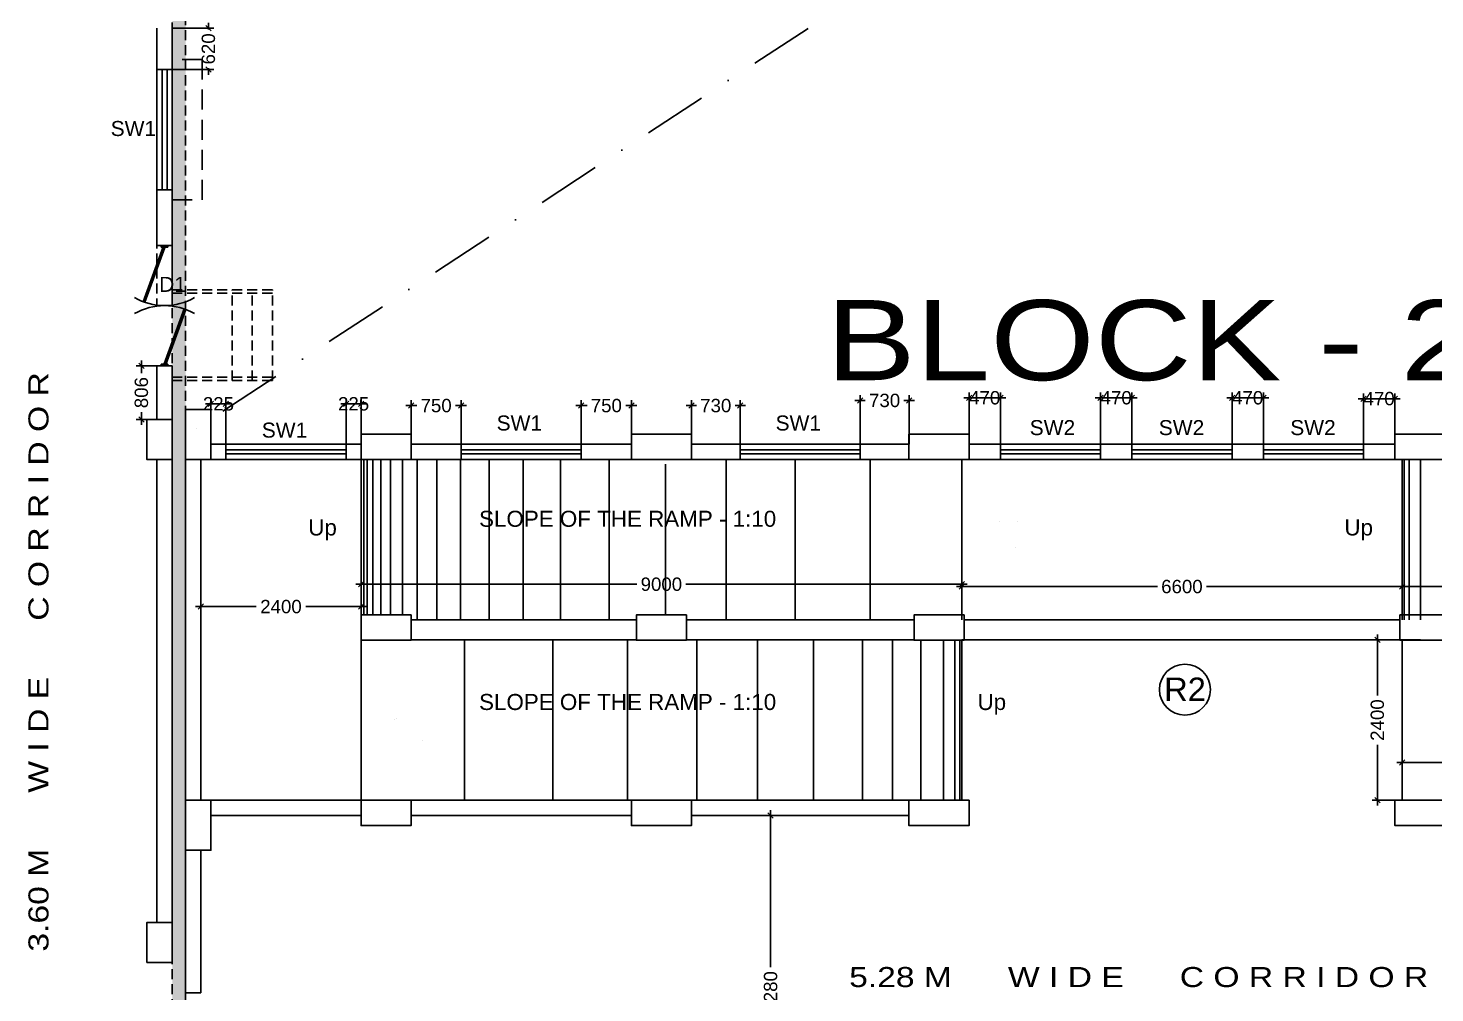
# Model space of a CAD drawing. Extents: x 6345096 to 6738923, y -6490958 to -6305885.
# Drawn here: x 6574630 to 6595709, y -6400465 to -6386020 of the extents above; entities that cross this region are included whole.
import ezdxf
from ezdxf.enums import TextEntityAlignment as Align

# ---------------------------------------------------------------- set-up
doc = ezdxf.new("R2010")
doc.units = 0
doc.header["$LTSCALE"] = 600
doc.header["$MEASUREMENT"] = 0
doc.header["$PDMODE"] = 35
for name, pattern in [('DASHDOT', [25.4, 12.7, -6.35, 0, -6.35]), ('DASHED', [0.75, 0.5, -0.25]), ('HIDDEN', [0.375, 0.25, -0.125])]:
    doc.linetypes.add(name, pattern=pattern)
doc.layers.get('0').update_dxf_attribs({"linetype": 'CONTINUOUS'})
doc.layers.get('Defpoints').update_dxf_attribs({"linetype": 'CONTINUOUS'})
for name, color, linetype in [('8', 8, 'CONTINUOUS'), ('BLOCKS-PROP', 2, 'CONTINUOUS'), ('C00-00-00', 7, 'CONTINUOUS'), ('chajja', 7, 'CONTINUOUS'), ('DOOR', 32, 'CONTINUOUS'), ('Exp.Joint', 104, 'CONTINUOUS'), ('HS', 251, 'CONTINUOUS'), ('joinery', 7, 'CONTINUOUS'), ('LA-column', 3, 'CONTINUOUS'), ('Railing', 21, 'CONTINUOUS'), ('Stairscase', 7, 'CONTINUOUS'), ('STEPS', 7, 'CONTINUOUS'), ('T Wall', 8, 'CONTINUOUS'), ('TXT', 6, 'CONTINUOUS'), ('Walls', 7, 'CONTINUOUS'), ('WIN', 151, 'CONTINUOUS'), ('Working Dim', 5, 'CONTINUOUS')]:
    doc.layers.add(name, color=color, linetype=linetype)
doc.styles.add('ari', font='arial.ttf')
doc.styles.add('ARIAL', font='arial.ttf')
doc.dimstyles.new('int. dim', dxfattribs={"dimtxt": 200, "dimasz": 80, "dimexe": 80, "dimexo": 0, "dimgap": 70, "dimtad": 0, "dimdec": 0, "dimzin": 12, "dimdsep": 46, "dimtxsty": 'ari', "dimblk": 'OBLIQUE', "dimcen": 2, "dimdle": 80, "dimclrd": 256, "dimclre": 256, "dimclrt": 6, "dimadec": 0, "dimazin": 0, "dimtfac": 1, "dimtdec": 0, "dimtix": 1, "dimtmove": 2, "dimatfit": 3, "dimfxl": 1, "dimtolj": 1, "dimtzin": 0, "dimlwd": -1, "dimlwe": -1, "dimarcsym": 0})

# ---------------------------------------------------------------- blocks, each defined once
blk = doc.blocks.new('_Oblique')
at = {"color": 0, "linetype": 'ByBlock', "lineweight": -2}
blk.add_line((-0.5, -0.5), (0.5, 0.5), dxfattribs=at)
blk = doc.blocks.new('*D1077')
at = {"layer": 'Defpoints', "color": 0, "transparency": 16777216}
for p in [(6576560, -6391074), (6576328, -6391880), (6576560, -6391880, 8)]:
    blk.add_point(p, dxfattribs=at)
at = {"layer": 'Working Dim', "transparency": 16777216}
for p, q in [((6576560, -6391074), (6576248, -6391074)), ((6576328, -6390994), (6576328, -6391186)), ((6576328, -6391960), (6576328, -6391768)), ((6576560, -6391880), (6576248, -6391880))]:
    blk.add_line(p, q, dxfattribs=at)
at = {"layer": 'Working Dim', "transparency": 16777216, "xscale": 80, "yscale": 80, "zscale": 80}
for p, rotation in [((6576328, -6391074), 90), ((6576328, -6391880), 270)]:
    blk.add_blockref('_Oblique', p, dxfattribs=dict(at, rotation=rotation))
at = {"layer": 'Working Dim', "color": 6, "transparency": 16777216, "insert": (6576328, -6391477), "char_height": 200, "attachment_point": 5, "rotation": 90, "style": 'ari'}
blk.add_mtext('\\A1;806', dxfattribs=at)
blk = doc.blocks.new('*D1078')
at = {"layer": 'Defpoints', "color": 0, "transparency": 16777216}
for p in [(6576790, -6386020, 8), (6576790, -6386640, 0), (6577332, -6386640)]:
    blk.add_point(p, dxfattribs=at)
at = {"layer": 'Working Dim', "transparency": 16777216}
for p, q in [((6576790, -6386020), (6577412, -6386020)), ((6577332, -6386020), (6577332, -6385940)), ((6577332, -6386020), (6577332, -6386039)), ((6576790, -6386640), (6577412, -6386640)), ((6577332, -6386640), (6577332, -6386621)), ((6577332, -6386640), (6577332, -6386720))]:
    blk.add_line(p, q, dxfattribs=at)
at = {"layer": 'Working Dim', "transparency": 16777216, "xscale": 80, "yscale": 80, "zscale": 80}
for p, rotation in [((6577332, -6386020), 270), ((6577332, -6386640), 90)]:
    blk.add_blockref('_Oblique', p, dxfattribs=dict(at, rotation=rotation))
at = {"layer": 'Working Dim', "color": 6, "transparency": 16777216, "insert": (6577332, -6386330), "char_height": 200, "attachment_point": 5, "rotation": 90, "style": 'ari'}
blk.add_mtext('\\A1;620', dxfattribs=at)
blk = doc.blocks.new('*D1313')
at = {"layer": 'Defpoints', "color": 0, "transparency": 16777216}
for p in [(6585756, -6397810), (6586484, -6397810, -2), (6586484, -6403090, -2)]:
    blk.add_point(p, dxfattribs=at)
at = {"layer": 'Working Dim', "transparency": 16777216}
for p, q in [((6586484, -6397810), (6585676, -6397810)), ((6585756, -6397730), (6585756, -6400081)), ((6585756, -6403170), (6585756, -6400818)), ((6586484, -6403090), (6585676, -6403090))]:
    blk.add_line(p, q, dxfattribs=at)
at = {"layer": 'Working Dim', "transparency": 16777216, "xscale": 80, "yscale": 80, "zscale": 80}
for p, rotation in [((6585756, -6397810), 90), ((6585756, -6403090), 270)]:
    blk.add_blockref('_Oblique', p, dxfattribs=dict(at, rotation=rotation))
at = {"layer": 'Working Dim', "color": 6, "transparency": 16777216, "insert": (6585756, -6400450), "char_height": 200, "attachment_point": 5, "rotation": 90, "style": 'ari'}
blk.add_mtext('\\A1;5280', dxfattribs=at)
blk = doc.blocks.new('*D1326')
at = {"layer": 'Defpoints', "color": 0, "transparency": 16777216}
for p in [(6595110, -6391568), (6594639, -6392250, 5), (6595110, -6392250, 1)]:
    blk.add_point(p, dxfattribs=at)
at = {"layer": 'Working Dim', "transparency": 16777216}
for p, q in [((6594639, -6391568), (6594559, -6391568)), ((6594639, -6392250), (6594639, -6391488)), ((6594639, -6391568), (6595110, -6391568)), ((6595110, -6392250), (6595110, -6391488)), ((6595110, -6391568), (6595190, -6391568))]:
    blk.add_line(p, q, dxfattribs=at)
at = {"layer": 'Working Dim', "transparency": 16777216, "xscale": 80, "yscale": 80, "zscale": 80}
blk.add_blockref('_Oblique', (6594639, -6391568), dxfattribs=at)
at = {"layer": 'Working Dim', "transparency": 16777216, "xscale": 80, "yscale": 80, "zscale": 80, "rotation": 180}
blk.add_blockref('_Oblique', (6595110, -6391568), dxfattribs=at)
at = {"layer": 'Working Dim', "color": 6, "transparency": 16777216, "insert": (6594874, -6391568), "char_height": 200, "attachment_point": 5, "style": 'ari'}
blk.add_mtext('\\A1;470', dxfattribs=at)
blk = doc.blocks.new('*D1327')
at = {"layer": 'Defpoints', "color": 0, "transparency": 16777216}
for p in [(6589199, -6391555), (6588730, -6392250, 1), (6589199, -6392250, 5)]:
    blk.add_point(p, dxfattribs=at)
at = {"layer": 'Working Dim', "transparency": 16777216}
for p, q in [((6588730, -6391555), (6588650, -6391555)), ((6588730, -6392250), (6588730, -6391475)), ((6588730, -6391555), (6589199, -6391555)), ((6589199, -6392250), (6589199, -6391475)), ((6589199, -6391555), (6589279, -6391555))]:
    blk.add_line(p, q, dxfattribs=at)
at = {"layer": 'Working Dim', "transparency": 16777216, "xscale": 80, "yscale": 80, "zscale": 80}
blk.add_blockref('_Oblique', (6588730, -6391555), dxfattribs=at)
at = {"layer": 'Working Dim', "transparency": 16777216, "xscale": 80, "yscale": 80, "zscale": 80, "rotation": 180}
blk.add_blockref('_Oblique', (6589199, -6391555), dxfattribs=at)
at = {"layer": 'Working Dim', "color": 6, "transparency": 16777216, "insert": (6588964, -6391555), "char_height": 200, "attachment_point": 5, "style": 'ari'}
blk.add_mtext('\\A1;470', dxfattribs=at)
blk = doc.blocks.new('*D1328')
at = {"layer": 'Defpoints', "color": 0, "transparency": 16777216}
for p in [(6587830, -6391595), (6587099, -6392250, 5), (6587830, -6392250, 1)]:
    blk.add_point(p, dxfattribs=at)
at = {"layer": 'Working Dim', "transparency": 16777216}
for p, q in [((6587099, -6392250), (6587099, -6391515)), ((6587830, -6392250), (6587830, -6391515)), ((6587019, -6391595), (6587175, -6391595)), ((6587910, -6391595), (6587754, -6391595))]:
    blk.add_line(p, q, dxfattribs=at)
at = {"layer": 'Working Dim', "transparency": 16777216, "xscale": 80, "yscale": 80, "zscale": 80, "rotation": 180}
blk.add_blockref('_Oblique', (6587099, -6391595), dxfattribs=at)
at = {"layer": 'Working Dim', "transparency": 16777216, "xscale": 80, "yscale": 80, "zscale": 80}
blk.add_blockref('_Oblique', (6587830, -6391595), dxfattribs=at)
at = {"layer": 'Working Dim', "color": 6, "transparency": 16777216, "insert": (6587464, -6391595), "char_height": 200, "attachment_point": 5, "style": 'ari'}
blk.add_mtext('\\A1;730', dxfattribs=at)
blk = doc.blocks.new('*D1329')
at = {"layer": 'Defpoints', "color": 0, "transparency": 16777216}
for p in [(6583670, -6391672), (6582919, -6392250, -1), (6583670, -6392250, 1)]:
    blk.add_point(p, dxfattribs=at)
at = {"layer": 'Working Dim', "transparency": 16777216}
for p, q in [((6582839, -6391672), (6583005, -6391672)), ((6582919, -6392250), (6582919, -6391592)), ((6583750, -6391672), (6583584, -6391672)), ((6583670, -6392250), (6583670, -6391592))]:
    blk.add_line(p, q, dxfattribs=at)
at = {"layer": 'Working Dim', "transparency": 16777216, "xscale": 80, "yscale": 80, "zscale": 80, "rotation": 180}
blk.add_blockref('_Oblique', (6582919, -6391672), dxfattribs=at)
at = {"layer": 'Working Dim', "transparency": 16777216, "xscale": 80, "yscale": 80, "zscale": 80}
blk.add_blockref('_Oblique', (6583670, -6391672), dxfattribs=at)
at = {"layer": 'Working Dim', "color": 6, "transparency": 16777216, "insert": (6583294, -6391672), "char_height": 200, "attachment_point": 5, "style": 'ari'}
blk.add_mtext('\\A1;750', dxfattribs=at)
blk = doc.blocks.new('*D1330')
at = {"layer": 'Defpoints', "color": 0, "transparency": 16777216}
for p in [(6579620, -6391646), (6579394, -6392250, 5), (6579620, -6392250, 5)]:
    blk.add_point(p, dxfattribs=at)
at = {"layer": 'Working Dim', "transparency": 16777216}
for p, q in [((6579394, -6392250), (6579394, -6391566)), ((6579620, -6392250), (6579620, -6391566)), ((6579394, -6391646), (6579314, -6391646)), ((6579394, -6391646), (6579620, -6391646)), ((6579620, -6391646), (6579700, -6391646))]:
    blk.add_line(p, q, dxfattribs=at)
at = {"layer": 'Working Dim', "transparency": 16777216, "xscale": 80, "yscale": 80, "zscale": 80}
blk.add_blockref('_Oblique', (6579394, -6391646), dxfattribs=at)
at = {"layer": 'Working Dim', "transparency": 16777216, "xscale": 80, "yscale": 80, "zscale": 80, "rotation": 180}
blk.add_blockref('_Oblique', (6579620, -6391646), dxfattribs=at)
at = {"layer": 'Working Dim', "color": 6, "transparency": 16777216, "insert": (6579507, -6391646), "char_height": 200, "attachment_point": 5, "style": 'ari'}
blk.add_mtext('\\A1;225', dxfattribs=at)
blk = doc.blocks.new('*D1331')
at = {"layer": 'Defpoints', "color": 0, "transparency": 16777216}
for p in [(6577369, -6391646), (6577369, -6392250, 5), (6577594, -6392250, 5)]:
    blk.add_point(p, dxfattribs=at)
at = {"layer": 'Working Dim', "transparency": 16777216}
for p, q in [((6577369, -6392250), (6577369, -6391566)), ((6577594, -6392250), (6577594, -6391566)), ((6577369, -6391646), (6577289, -6391646)), ((6577594, -6391646), (6577369, -6391646)), ((6577594, -6391646), (6577674, -6391646))]:
    blk.add_line(p, q, dxfattribs=at)
at = {"layer": 'Working Dim', "transparency": 16777216, "xscale": 80, "yscale": 80, "zscale": 80}
blk.add_blockref('_Oblique', (6577369, -6391646), dxfattribs=at)
at = {"layer": 'Working Dim', "transparency": 16777216, "xscale": 80, "yscale": 80, "zscale": 80, "rotation": 180}
blk.add_blockref('_Oblique', (6577594, -6391646), dxfattribs=at)
at = {"layer": 'Working Dim', "color": 6, "transparency": 16777216, "insert": (6577482, -6391646), "char_height": 200, "attachment_point": 5, "style": 'ari'}
blk.add_mtext('\\A1;225', dxfattribs=at)
blk = doc.blocks.new('*D1332')
at = {"layer": 'Defpoints', "color": 0, "transparency": 16777216}
for p in [(6580370, -6391672), (6580370, -6392250, 1), (6581119, -6392250, -1)]:
    blk.add_point(p, dxfattribs=at)
at = {"layer": 'Working Dim', "transparency": 16777216}
for p, q in [((6580290, -6391672), (6580455, -6391672)), ((6580370, -6392250), (6580370, -6391592)), ((6581199, -6391672), (6581034, -6391672)), ((6581119, -6392250), (6581119, -6391592))]:
    blk.add_line(p, q, dxfattribs=at)
at = {"layer": 'Working Dim', "transparency": 16777216, "xscale": 80, "yscale": 80, "zscale": 80, "rotation": 180}
blk.add_blockref('_Oblique', (6580370, -6391672), dxfattribs=at)
at = {"layer": 'Working Dim', "transparency": 16777216, "xscale": 80, "yscale": 80, "zscale": 80}
blk.add_blockref('_Oblique', (6581119, -6391672), dxfattribs=at)
at = {"layer": 'Working Dim', "color": 6, "transparency": 16777216, "insert": (6580744, -6391672), "char_height": 200, "attachment_point": 5, "style": 'ari'}
blk.add_mtext('\\A1;750', dxfattribs=at)
blk = doc.blocks.new('*D1333')
at = {"layer": 'Defpoints', "color": 0, "transparency": 16777216}
for p in [(6584570, -6391672), (6584570, -6392250, 1), (6585299, -6392250, 5)]:
    blk.add_point(p, dxfattribs=at)
at = {"layer": 'Working Dim', "transparency": 16777216}
for p, q in [((6584490, -6391672), (6584645, -6391672)), ((6584570, -6392250), (6584570, -6391592)), ((6585379, -6391672), (6585224, -6391672)), ((6585299, -6392250), (6585299, -6391592))]:
    blk.add_line(p, q, dxfattribs=at)
at = {"layer": 'Working Dim', "transparency": 16777216, "xscale": 80, "yscale": 80, "zscale": 80, "rotation": 180}
blk.add_blockref('_Oblique', (6584570, -6391672), dxfattribs=at)
at = {"layer": 'Working Dim', "transparency": 16777216, "xscale": 80, "yscale": 80, "zscale": 80}
blk.add_blockref('_Oblique', (6585299, -6391672), dxfattribs=at)
at = {"layer": 'Working Dim', "color": 6, "transparency": 16777216, "insert": (6584934, -6391672), "char_height": 200, "attachment_point": 5, "style": 'ari'}
blk.add_mtext('\\A1;730', dxfattribs=at)
blk = doc.blocks.new('*D1334')
at = {"layer": 'Defpoints', "color": 0, "transparency": 16777216}
for p in [(6590699, -6391555), (6590699, -6392250, 5), (6591170, -6392250, 1)]:
    blk.add_point(p, dxfattribs=at)
at = {"layer": 'Working Dim', "transparency": 16777216}
for p, q in [((6590699, -6391555), (6590619, -6391555)), ((6590699, -6392250), (6590699, -6391475)), ((6591170, -6391555), (6590699, -6391555)), ((6591170, -6392250), (6591170, -6391475)), ((6591170, -6391555), (6591250, -6391555))]:
    blk.add_line(p, q, dxfattribs=at)
at = {"layer": 'Working Dim', "transparency": 16777216, "xscale": 80, "yscale": 80, "zscale": 80}
blk.add_blockref('_Oblique', (6590699, -6391555), dxfattribs=at)
at = {"layer": 'Working Dim', "transparency": 16777216, "xscale": 80, "yscale": 80, "zscale": 80, "rotation": 180}
blk.add_blockref('_Oblique', (6591170, -6391555), dxfattribs=at)
at = {"layer": 'Working Dim', "color": 6, "transparency": 16777216, "insert": (6590934, -6391555), "char_height": 200, "attachment_point": 5, "style": 'ari'}
blk.add_mtext('\\A1;470', dxfattribs=at)
blk = doc.blocks.new('*D1335')
at = {"layer": 'Defpoints', "color": 0, "transparency": 16777216}
for p in [(6593140, -6391555), (6592670, -6392250, 1), (6593140, -6392250, 5)]:
    blk.add_point(p, dxfattribs=at)
at = {"layer": 'Working Dim', "transparency": 16777216}
for p, q in [((6592670, -6391555), (6592590, -6391555)), ((6592670, -6392250), (6592670, -6391475)), ((6592670, -6391555), (6593140, -6391555)), ((6593140, -6392250), (6593140, -6391475)), ((6593140, -6391555), (6593220, -6391555))]:
    blk.add_line(p, q, dxfattribs=at)
at = {"layer": 'Working Dim', "transparency": 16777216, "xscale": 80, "yscale": 80, "zscale": 80}
blk.add_blockref('_Oblique', (6592670, -6391555), dxfattribs=at)
at = {"layer": 'Working Dim', "transparency": 16777216, "xscale": 80, "yscale": 80, "zscale": 80, "rotation": 180}
blk.add_blockref('_Oblique', (6593140, -6391555), dxfattribs=at)
at = {"layer": 'Working Dim', "color": 6, "transparency": 16777216, "insert": (6592905, -6391555), "char_height": 200, "attachment_point": 5, "style": 'ari'}
blk.add_mtext('\\A1;470', dxfattribs=at)
blk = doc.blocks.new('*D1341')
at = {"layer": 'Defpoints', "color": 0, "transparency": 16777216}
for p in [(6595219, -6394382), (6588619, -6394880, -5), (6595219, -6394880, -5)]:
    blk.add_point(p, dxfattribs=at)
at = {"layer": 'Working Dim', "transparency": 16777216}
for p, q in [((6588619, -6394880), (6588619, -6394302)), ((6595219, -6394880), (6595219, -6394302)), ((6588539, -6394382), (6591551, -6394382)), ((6595299, -6394382), (6592288, -6394382))]:
    blk.add_line(p, q, dxfattribs=at)
at = {"layer": 'Working Dim', "transparency": 16777216, "xscale": 80, "yscale": 80, "zscale": 80, "rotation": 180}
blk.add_blockref('_Oblique', (6588619, -6394382), dxfattribs=at)
at = {"layer": 'Working Dim', "transparency": 16777216, "xscale": 80, "yscale": 80, "zscale": 80}
blk.add_blockref('_Oblique', (6595219, -6394382), dxfattribs=at)
at = {"layer": 'Working Dim', "color": 6, "transparency": 16777216, "insert": (6591919, -6394382), "char_height": 200, "attachment_point": 5, "style": 'ari'}
blk.add_mtext('\\A1;6600', dxfattribs=at)
blk = doc.blocks.new('*D1343')
at = {"layer": 'Defpoints', "color": 0, "transparency": 16777216}
for p in [(6579619, -6394347), (6579619, -6394880, -5), (6588619, -6394880, -5)]:
    blk.add_point(p, dxfattribs=at)
at = {"layer": 'Working Dim', "transparency": 16777216}
for p, q in [((6579619, -6394880), (6579619, -6394267)), ((6588619, -6394880), (6588619, -6394267)), ((6579539, -6394347), (6583751, -6394347)), ((6588699, -6394347), (6584488, -6394347))]:
    blk.add_line(p, q, dxfattribs=at)
at = {"layer": 'Working Dim', "transparency": 16777216, "xscale": 80, "yscale": 80, "zscale": 80, "rotation": 180}
blk.add_blockref('_Oblique', (6579619, -6394347), dxfattribs=at)
at = {"layer": 'Working Dim', "transparency": 16777216, "xscale": 80, "yscale": 80, "zscale": 80}
blk.add_blockref('_Oblique', (6588619, -6394347), dxfattribs=at)
at = {"layer": 'Working Dim', "color": 6, "transparency": 16777216, "insert": (6584119, -6394347), "char_height": 200, "attachment_point": 5, "style": 'ari'}
blk.add_mtext('\\A1;9000', dxfattribs=at)
blk = doc.blocks.new('*D1344')
at = {"layer": 'Defpoints', "color": 0, "transparency": 16777216}
for p in [(6577219, -6394682), (6577219, -6394880, -7), (6579619, -6394880, -5)]:
    blk.add_point(p, dxfattribs=at)
at = {"layer": 'Working Dim', "transparency": 16777216}
for p, q in [((6577139, -6394682), (6578049, -6394682)), ((6577219, -6394880), (6577219, -6394602)), ((6579699, -6394682), (6578789, -6394682)), ((6579619, -6394880), (6579619, -6394602))]:
    blk.add_line(p, q, dxfattribs=at)
at = {"layer": 'Working Dim', "transparency": 16777216, "xscale": 80, "yscale": 80, "zscale": 80, "rotation": 180}
blk.add_blockref('_Oblique', (6577219, -6394682), dxfattribs=at)
at = {"layer": 'Working Dim', "transparency": 16777216, "xscale": 80, "yscale": 80, "zscale": 80}
blk.add_blockref('_Oblique', (6579619, -6394682), dxfattribs=at)
at = {"layer": 'Working Dim', "color": 6, "transparency": 16777216, "insert": (6578419, -6394682), "char_height": 200, "attachment_point": 5, "style": 'ari'}
blk.add_mtext('\\A1;2400', dxfattribs=at)
blk = doc.blocks.new('*D1345')
at = {"layer": 'Defpoints', "color": 0, "transparency": 16777216}
for p in [(6595219, -6394382, 0), (6604219, -6394382, 5), (6604219, -6394382)]:
    blk.add_point(p, dxfattribs=at)
at = {"layer": 'Working Dim', "transparency": 16777216}
for p, q in [((6595219, -6394382), (6595219, -6394302)), ((6604219, -6394382), (6604219, -6394302)), ((6595139, -6394382), (6599351, -6394382)), ((6604299, -6394382), (6600088, -6394382))]:
    blk.add_line(p, q, dxfattribs=at)
at = {"layer": 'Working Dim', "transparency": 16777216, "xscale": 80, "yscale": 80, "zscale": 80, "rotation": 180}
blk.add_blockref('_Oblique', (6595219, -6394382), dxfattribs=at)
at = {"layer": 'Working Dim', "transparency": 16777216, "xscale": 80, "yscale": 80, "zscale": 80}
blk.add_blockref('_Oblique', (6604219, -6394382), dxfattribs=at)
at = {"layer": 'Working Dim', "color": 6, "transparency": 16777216, "insert": (6599719, -6394382), "char_height": 200, "attachment_point": 5, "style": 'ari'}
blk.add_mtext('\\A1;9000', dxfattribs=at)
blk = doc.blocks.new('*D1346')
at = {"layer": 'Defpoints', "color": 0, "transparency": 16777216}
for p in [(6604219, -6397017), (6595219, -6397228, 5), (6604219, -6397228, 5)]:
    blk.add_point(p, dxfattribs=at)
at = {"layer": 'Working Dim', "transparency": 16777216}
for p, q in [((6595139, -6397017), (6599351, -6397017)), ((6595219, -6397228), (6595219, -6396937)), ((6604299, -6397017), (6600088, -6397017)), ((6604219, -6397228), (6604219, -6396937))]:
    blk.add_line(p, q, dxfattribs=at)
at = {"layer": 'Working Dim', "transparency": 16777216, "xscale": 80, "yscale": 80, "zscale": 80, "rotation": 180}
blk.add_blockref('_Oblique', (6595219, -6397017), dxfattribs=at)
at = {"layer": 'Working Dim', "transparency": 16777216, "xscale": 80, "yscale": 80, "zscale": 80}
blk.add_blockref('_Oblique', (6604219, -6397017), dxfattribs=at)
at = {"layer": 'Working Dim', "color": 6, "transparency": 16777216, "insert": (6599719, -6397017), "char_height": 200, "attachment_point": 5, "style": 'ari'}
blk.add_mtext('\\A1;9000', dxfattribs=at)
blk = doc.blocks.new('*D1347')
at = {"layer": 'Defpoints', "color": 0, "transparency": 16777216}
for p in [(6594848, -6395180), (6595493, -6395180, 5), (6595493, -6397580, 5)]:
    blk.add_point(p, dxfattribs=at)
at = {"layer": 'Working Dim', "transparency": 16777216}
for p, q in [((6594848, -6395100), (6594848, -6396010)), ((6595493, -6395180), (6594768, -6395180)), ((6594848, -6397660), (6594848, -6396750)), ((6595493, -6397580), (6594768, -6397580))]:
    blk.add_line(p, q, dxfattribs=at)
at = {"layer": 'Working Dim', "transparency": 16777216, "xscale": 80, "yscale": 80, "zscale": 80}
for p, rotation in [((6594848, -6395180), 90), ((6594848, -6397580), 270)]:
    blk.add_blockref('_Oblique', p, dxfattribs=dict(at, rotation=rotation))
at = {"layer": 'Working Dim', "color": 6, "transparency": 16777216, "insert": (6594848, -6396380), "char_height": 200, "attachment_point": 5, "rotation": 90, "style": 'ari'}
blk.add_mtext('\\A1;2400', dxfattribs=at)
blk = doc.blocks.new('Z$W@#5624')
at = {"layer": 'DOOR'}
for p, q in [((19, 470), (840, 769)), ((28, 446), (849, 745)), ((188, 518), (680, 697)), ((676, 709), (685, 685)), ((0, 400), (0, 499)), ((0, 499), (25, 499)), ((19, 470), (28, 446)), ((25, 400), (25, 499)), ((183, 529), (192, 506)), ((1770, 453), (949, 154)), ((1779, 429), (957, 130)), ((1779, 429), (1770, 453)), ((1798, 499), (1773, 499)), ((1773, 400), (1773, 499)), ((1798, 400), (1798, 499)), ((0, 400), (25, 400)), ((1113, 214), (1122, 190)), ((1610, 381), (1117, 202)), ((1614, 369), (1606, 393)), ((1798, 400), (1773, 400))]:
    blk.add_line(p, q, dxfattribs=at)
at = {"layer": 'DOOR', "color": 145}
for centre, start_param, end_param in [((0, 449), 2.617994, 3.665191), ((1798, 449), -0.523599, 0.523599)]:
    blk.add_ellipse(centre, major_axis=(-899, 0), ratio=1, start_param=start_param, end_param=end_param, dxfattribs=at)
blk = doc.blocks.new('A$C2CD672AE')
at = {"layer": 'C00-00-00', "color": 8, "linetype": 'HIDDEN'}
for points in [[(46470.2, 66486.9), (46470.2, 66486.9), (47970.2, 66486.9)], [(46470.2, 66436.9), (47970.2, 66436.9)], [(46470.2, 65176.9), (47970.2, 65176.9)]]:
    blk.add_lwpolyline(points, dxfattribs=at)
at = {"layer": 'C00-00-00', "color": 8, "linetype": 'HIDDEN', "elevation": -2.4}
blk.add_lwpolyline([(46470.2, 65126.9), (46470.2, 65126.9), (47970.2, 65126.9)], dxfattribs=at)
at = {"layer": 'Railing', "color": 8, "linetype": 'HIDDEN'}
for p, q in [((50050.1, 61544.2, 7.5), (53425.1, 61544.2, 9.7)), ((54175.1, 61544.2, 9.7), (57585.1, 61544.2, 0.9)), ((50050.1, 61244.2, 7.5), (53425.1, 61244.2, 9.7)), ((54175.1, 61244.2, 9.7), (57585.1, 61244.2, 0.9)), ((49300.1, 58844.2, 7.5), (47050.1, 58844.2, 7.5)), ((50050.1, 58844.2, -0.3), (53350.1, 58844.2, 4.6)), ((54250.1, 58844.2, 4.6), (57510.1, 58844.2, 4.6)), ((49300.1, 58614.2, 7.5), (47050.1, 58614.2, 7.5)), ((50050.1, 58614.2, -0.3), (53350.1, 58614.2, 4.6)), ((54250.1, 58614.2, 4.6), (57510.1, 58614.2, 4.6))]:
    blk.add_line(p, q, dxfattribs=at)
at = {"layer": 'Stairscase', "color": 8, "linetype": 'HIDDEN'}
for p, q in [((49300.1, 61544.2, 7.5), (49300.1, 63944.2, 7.5)), ((49338.8, 61624.2, 7.5), (49338.8, 63944.2, 7.5)), ((49391.7, 61624.2, 7.5), (49391.7, 63944.2, 7.5)), ((49478.4, 61624.2, 7.5), (49478.4, 63944.2, 7.5)), ((49594, 61624.2, 7.5), (49594, 63944.2, 7.5)), ((49743.1, 61624.2, 7.5), (49743.1, 63944.2, 7.5)), ((49918.2, 61624.2, 7.5), (49918.2, 63944.2, 7.5)), ((50142.8, 61544.2, 7.5), (50142.8, 63944.2, 7.5)), ((50433.4, 61544.2, 7.5), (50433.4, 63944.2, 7.5)), ((50787.7, 61544.2, 7.5), (50787.7, 63944.2, 7.5)), ((51219, 61544.2, 7.5), (51219, 63944.2, 7.5)), ((51727.3, 61544.2, 7.5), (51727.3, 63944.2, 7.5)), ((52287.7, 61544.2, 7.5), (52287.7, 63944.2, 7.5)), ((53019.3, 61544.2, 7.5), (53019.3, 63944.2, 7.5)), ((53859.9, 61624.2, 7.5), (53859.9, 63874.2, 7.5)), ((54769.9, 61544.2, 7.5), (54769.9, 63944.2, 7.5)), ((55806, 61544.2, 7.5), (55806, 63944.2, 7.5)), ((56926.2, 61544.2, 7.5), (56926.2, 63944.2, 7.5)), ((58300.1, 63944.3, 7.5), (58300.1, 61624.2, 7.5)), ((64899.9, 61544.8, 7.5), (64900.2, 63944.8, 7.5)), ((64929.5, 61544.8, 7.5), (64929.8, 63944.8, 7.5)), ((65004.6, 61544.8, 7.5), (65004.9, 63944.8, 7.5)), ((65173.2, 61544.8, 7.5), (65173.5, 63944.8, 7.5)), ((49300.1, 61244.2, 7.5), (49300.1, 58844.2, 7.5)), ((50847.6, 61244.2, 7.5), (50847.6, 58844.2, 7.5)), ((52173.9, 61244.2, 7.5), (52173.9, 58844.2, 7.5)), ((53294.1, 61244.2, 7.5), (53294.1, 58844.2, 7.5)), ((54330.2, 61244.2, 7.5), (54330.2, 58844.2, 7.5)), ((55240.2, 61244.2, 7.5), (55240.2, 58844.2, 5.8)), ((56080.8, 61244.2, 7.5), (56080.8, 58844.2, 7.5)), ((56812.4, 61244.2, 7.5), (56812.4, 58844.2, 7.5)), ((57265.3, 61244.2, 7.5), (57265.3, 58844.2, 7.5)), ((57686.5, 61244.3, 7.5), (57686.5, 58844.3, 7.5)), ((58026.8, 61244.3, 7.5), (58026.8, 58844.3, 7.5)), ((58195.3, 61244.3, 7.5), (58195.3, 58844.3, 7.5)), ((58270.4, 61244.3, 7.5), (58270.4, 58844.3, 7.5)), ((58300.1, 61244.2, 7.5), (58300.1, 58844.2, 7.5)), ((64900.1, 61244.2, 7.5), (64900.1, 58844.2, 7.5))]:
    blk.add_line(p, q, dxfattribs=at)
at = {"layer": 'Stairscase', "color": 8, "linetype": 'HIDDEN', "const_width": 0.0214, "elevation": 7.5}
for points in [[(48991.7, 62750.9), (59316.2, 62750.9), (59006, 63196.7), (58853.4, 63026.8), (59316.2, 62750.9), (59006, 62316.2), (58853.4, 62485.9), (59316.2, 62750.9)], [(64517.5, 62750.9), (73416.2, 62750.9), (73106, 63196.7), (72953.4, 63026.8), (73416.2, 62750.9), (73106, 62316.1), (72953.4, 62485.9), (73416.2, 62750.9)], [(58762.3, 60037.6), (49784, 60037.6), (50094.1, 59591.8), (50246.7, 59761.7), (49784, 60037.6), (50094.1, 60472.3), (50246.7, 60302.6), (49784, 60037.6)]]:
    blk.add_lwpolyline(points, dxfattribs=at)
at = {"layer": 'T Wall', "color": 8, "linetype": 'HIDDEN'}
for p, q in [((58335.1, 61544.2, 7.5), (64865.1, 61544.3, 7.5)), ((58300.1, 61244.2, 7.5), (64900.1, 61244.3, 7.5))]:
    blk.add_line(p, q, dxfattribs=at)
at = {"layer": 'Walls', "color": 8, "linetype": 'HIDDEN'}
for p, q in [((46240.1, 70404.4), (46240.1, 66250)), ((46470.1, 70404.4), (46470.1, 66250)), ((47370.2, 65126.9, -2.4), (47370.2, 66486.9, -2.4)), ((47670.2, 65126.9, -2.4), (47670.2, 66486.9, -2.4)), ((47970.2, 65126.9, -2.4), (47970.2, 66486.9, -2.4)), ((46240.1, 66250), (46470.1, 66250)), ((46240.1, 65350), (46240.1, 64544.2)), ((46240.1, 65350), (46470.1, 65350)), ((46240.1, 65350), (46470.1, 65350)), ((46470.1, 65350), (46470.1, 64544.2)), ((49300.1, 64174.2, 2.4), (47050.1, 64174.4, 2.4)), ((53350.1, 64174.2, 2.4), (50050.1, 64174.2, 2.4)), ((57510.1, 64174.2, 2.4), (54250.1, 64174.2, 2.4)), ((64790.1, 64174.3, 2.4), (58410.1, 64174.2, 2.4)), ((46240.1, 63944.2, 2.4), (46240.1, 57014.2, 2.4)), ((46470.1, 63944.2, 2.4), (46470.1, 57014.2, 2.4)), ((46670.1, 58844.3, 2.4), (46670.1, 63944.2, 2.4)), ((46900.1, 58844.3, 2.4), (46900.1, 63944.2, 2.4)), ((49300.1, 63944.2, 2.4), (47050.1, 63944.2, 2.4)), ((53350.1, 63944.2, 2.4), (50050.1, 63944.2, 2.4)), ((57510.1, 63944.2, 2.4), (54250.1, 63944.2, 2.4)), ((64790.1, 63944.3, 2.4), (58410.1, 63944.2, 2.4)), ((46670.1, 58094.3, 2.4), (46670.1, 55959.2, 2.4)), ((46900.1, 58094.3, 2.4), (46900.1, 55959.2, 2.4)), ((46670.1, 55959.2, 2.4), (46900.1, 55959.2, 2.4))]:
    blk.add_line(p, q, dxfattribs=at)
at = {"layer": 'Stairscase', "color": 8, "linetype": 'HIDDEN', "style": 'ARIAL'}
for s, p in [('Up', (48722.9, 62807.9, 7.5)), ('SLOPE OF THE RAMP - 1:10', (53294.1, 62937.8, 7.5)), ('Up', (64248.7, 62807.9, 7.5)), ('SLOPE OF THE RAMP - 1:10', (53294.1, 60194.5, 7.5)), ('Up', (58751.2, 60194.5, 7.5))]:
    blk.add_text(s, height=240, rotation=359.99997, dxfattribs=at).set_placement(p, align=Align.CENTER)
at = {"layer": 'TXT', "color": 8, "linetype": 'HIDDEN', "style": 'ARIAL', "width": 1.2}
blk.add_text('3.60 M      W I D E      C O R R I D O R', height=300.522, rotation=90, dxfattribs=at).set_placement((44616, 60914.6, 2.1), align=Align.CENTER)
blk.add_text('5.28 M      W I D E      C O R R I D O R', height=300.522, dxfattribs=at).set_placement((60951.6, 56045.6, 4.5), align=Align.CENTER)

msp = doc.modelspace()

# ---------------------------------------------------------------- hatches: boundary and pattern name
at = {"layer": 'Exp.Joint', "linetype": 'HIDDEN'}
msp.add_hatch(color=256, dxfattribs=at).paths.add_polyline_path([(6576989.529, -6334860.673), (6576789.529, -6334860.673), (6576789.529, -6455500.935), (6576989.529, -6455500.935)])

# ---------------------------------------------------------------- linework, layer by layer
msp.add_circle((6591964.122, -6395924.715, 14.479), 381.426)
at = {"layer": 'chajja', "color": 7, "linetype": 'DASHED', "elevation": 7.521}
msp.add_lwpolyline([(6576789.529, -6388589.889), (6577239.529, -6388589.889), (6577239.529, -6386489.889), (6576789.529, -6386489.889)], dxfattribs=at)
at = {"layer": 'Exp.Joint', "linetype": 'HIDDEN', "elevation": 4.947}
msp.add_lwpolyline([(6576989.529, -6334860.673), (6576789.529, -6334860.673), (6576789.529, -6455500.935), (6576989.529, -6455500.935)], close=True, dxfattribs=at)
at = {"layer": 'LA-column', "color": 2}
for points, elevation in [([(6577369.529, -6391729.676), (6576989.529, -6391729.676), (6576989.529, -6392479.676), (6577369.529, -6392479.676)], 2.39), ([(6576789.529, -6392479.676), (6576789.529, -6391879.676), (6576409.529, -6391879.676), (6576409.529, -6392479.676)], 2.39), ([(6580369.53, -6392099.676), (6580369.53, -6392479.676), (6579619.53, -6392479.676), (6579619.53, -6392099.676)], 0.191), ([(6584569.53, -6392099.635), (6584569.53, -6392479.635), (6583669.53, -6392479.635), (6583669.53, -6392099.635)], 5.074), ([(6588729.53, -6392099.635), (6588729.53, -6392479.635), (6587829.53, -6392479.635), (6587829.53, -6392099.635)], 5.074), ([(6596009.528, -6392099.635), (6596009.528, -6392479.635), (6595109.528, -6392479.635), (6595109.528, -6392099.635)], 5.074), ([(6580369.53, -6394804.676), (6580369.53, -6395184.676), (6579619.53, -6395184.676), (6579619.53, -6394804.676)], 0.191), ([(6584494.53, -6394804.676), (6584494.53, -6395184.676), (6583744.53, -6395184.676), (6583744.53, -6394804.676)], 2.39), ([(6588654.53, -6394804.676), (6588654.53, -6395184.676), (6587904.53, -6395184.676), (6587904.53, -6394804.676)], 2.39), ([(6595934.528, -6394804.676), (6595934.528, -6395184.676), (6595184.528, -6395184.676), (6595184.528, -6394804.676)], 2.39), ([(6577369.529, -6397579.635), (6576989.529, -6397579.635), (6576989.529, -6398329.635), (6577369.529, -6398329.635)], 5.074), ([(6580369.53, -6397579.676), (6580369.53, -6397959.676), (6579619.53, -6397959.676), (6579619.53, -6397579.676)], 1.223), ([(6584569.53, -6397579.635), (6584569.53, -6397959.635), (6583669.53, -6397959.635), (6583669.53, -6397579.635)], 6.106), ([(6588729.53, -6397579.635), (6588729.53, -6397959.635), (6587829.53, -6397959.635), (6587829.53, -6397579.635)], 6.106), ([(6596009.528, -6397579.635), (6596009.528, -6397959.635), (6595109.528, -6397959.635), (6595109.528, -6397579.635)], 6.106), ([(6576789.529, -6400009.676), (6576789.529, -6399409.676), (6576409.529, -6399409.676), (6576409.529, -6400009.676)], 0.34)]:
    msp.add_lwpolyline(points, close=True, dxfattribs=dict(at, elevation=elevation))
at = {"layer": 'Railing'}
for p, q in [((6580369.53, -6394879.66, 7.521), (6583744.53, -6394879.668, 9.719)), ((6584494.53, -6394879.668, 9.719), (6587904.53, -6394879.676, 0.86)), ((6580369.53, -6395179.66, 7.521), (6583744.53, -6395179.668, 9.719)), ((6584494.53, -6395179.668, 9.719), (6587904.53, -6395179.676, 0.86)), ((6579619.436, -6397579.659, 7.521), (6577369.529, -6397579.659, 7.521)), ((6580369.53, -6397579.66, -0.307), (6583669.53, -6397579.679, 4.576)), ((6584569.53, -6397579.679, 4.576), (6587829.53, -6397579.654, 4.576)), ((6579619.436, -6397809.659, 7.521), (6577369.529, -6397809.659, 7.521)), ((6580369.53, -6397809.66, -0.307), (6583669.53, -6397809.679, 4.576)), ((6584569.53, -6397809.679, 4.576), (6587829.53, -6397809.654, 4.576))]:
    msp.add_line(p, q, dxfattribs=at)
at = {"layer": 'Stairscase'}
for p, q in [((6579619.441, -6394879.659, 7.464), (6579619.442, -6392479.659, 7.464)), ((6588619.441, -6392479.651, 7.464), (6588619.441, -6394799.657, 7.464)), ((6595219.284, -6394879.07, 7.521), (6595219.599, -6392479.056, 7.521)), ((6579619.44, -6395179.659, 7.464), (6579619.44, -6397579.659, 7.464)), ((6588619.44, -6395179.662, 7.464), (6588619.44, -6397579.662, 7.464)), ((6595219.437, -6395179.659, 7.464), (6595219.437, -6397579.659, 7.464))]:
    msp.add_line(p, q, dxfattribs=at)
at = {"layer": 'Stairscase', "color": 8}
for p, q in [((6579658.154, -6394799.659, 7.464), (6579658.155, -6392479.66, 7.464)), ((6579711.121, -6394799.659, 7.464), (6579711.121, -6392479.66, 7.464)), ((6579797.793, -6394799.659, 7.464), (6579797.793, -6392479.66, 7.464)), ((6579913.355, -6394799.659, 7.464), (6579913.356, -6392479.66, 7.464)), ((6580062.458, -6394799.659, 7.464), (6580062.458, -6392479.66, 7.464)), ((6580237.573, -6394799.659, 7.464), (6580237.574, -6392479.66, 7.464)), ((6580462.178, -6394879.66, 7.464), (6580462.178, -6392479.66, 7.464)), ((6580752.81, -6394879.66, 7.464), (6580752.811, -6392479.66, 7.464)), ((6581107.086, -6394879.66, 7.464), (6581107.087, -6392479.66, 7.464)), ((6581538.378, -6394879.661, 7.464), (6581538.379, -6392479.661, 7.464)), ((6582046.687, -6394879.661, 7.464), (6582046.688, -6392479.661, 7.464)), ((6582607.078, -6394879.661, 7.464), (6582607.079, -6392479.661, 7.464)), ((6583338.699, -6394879.662, 7.464), (6583338.7, -6392479.662, 7.464)), ((6584179.286, -6394799.66, 7.464), (6584179.287, -6392549.662, 7.464)), ((6585089.29, -6394879.663, 7.464), (6585089.291, -6392479.663, 7.464)), ((6586125.418, -6394879.663, 7.464), (6586125.419, -6392479.663, 7.464)), ((6587245.612, -6394879.664, 7.464), (6587245.613, -6392479.664, 7.464)), ((6595248.893, -6394879.082, 7.521), (6595249.209, -6392479.082, 7.521)), ((6595324.004, -6394879.092, 7.521), (6595324.319, -6392479.092, 7.521)), ((6595492.536, -6394879.115, 7.521), (6595492.852, -6392479.115, 7.521)), ((6581166.978, -6395179.66, 7.464), (6581166.978, -6397579.66, 7.464)), ((6582493.269, -6395179.661, 7.464), (6582493.269, -6397579.661, 7.464)), ((6583613.463, -6395179.662, 7.464), (6583613.463, -6397579.662, 7.464)), ((6584649.591, -6395179.662, 7.464), (6584649.591, -6397579.662, 7.464)), ((6585559.595, -6395179.663, 7.464), (6585559.595, -6397579.656, 5.81)), ((6586400.182, -6395179.663, 7.464), (6586400.182, -6397579.663, 7.464)), ((6587131.803, -6395179.664, 7.464), (6587131.802, -6397579.664, 7.464)), ((6587584.723, -6395179.656, 7.521), (6587584.722, -6397579.656, 7.521)), ((6588005.876, -6395179.641, 7.464), (6588005.875, -6397579.641, 7.464)), ((6588346.188, -6395179.639, 7.464), (6588346.187, -6397579.639, 7.464)), ((6588514.721, -6395179.639, 7.464), (6588514.72, -6397579.639, 7.464)), ((6588589.831, -6395179.64, 7.464), (6588589.83, -6397579.64, 7.464))]:
    msp.add_line(p, q, dxfattribs=at)
at = {"layer": 'Stairscase', "color": 7, "const_width": 0.0214, "elevation": 7.464}
for points in [[(6579311.048, -6393672.983), (6589635.546, -6393672.99), (6589325.395, -6393227.243), (6589172.764, -6393397.073), (6589635.546, -6393672.99), (6589325.394, -6394107.746), (6589172.764, -6393937.996), (6589635.546, -6393672.99)], [(6594836.904, -6393672.99), (6603735.546, -6393672.997), (6603425.395, -6393227.25), (6603272.764, -6393397.08), (6603735.546, -6393672.997), (6603425.394, -6394107.754), (6603272.764, -6393938.004), (6603735.546, -6393672.997)], [(6589081.684, -6396386.342), (6580103.335, -6396386.335), (6580413.487, -6396832.082), (6580566.117, -6396662.252), (6580103.335, -6396386.335), (6580413.487, -6395951.578), (6580566.117, -6396121.328), (6580103.335, -6396386.335)]]:
    msp.add_lwpolyline(points, dxfattribs=at)
at = {"layer": 'T Wall', "color": 6}
for p, q in [((6588654.53, -6394879.664, 7.464), (6595184.528, -6394879.648, 7.537)), ((6588619.44, -6395179.665, 7.464), (6595219.438, -6395179.648, 7.537))]:
    msp.add_line(p, q, dxfattribs=at)
at = {"layer": 'Walls', "color": 6, "linetype": 'DASHDOT', "ltscale": 0.125}
msp.add_line((6607049.53, -6372475.548), (6576789.529, -6392249.669), dxfattribs=at)
at = {"layer": 'Walls', "linetype": 'Continuous'}
for p, q in [((6576559.529, -6386019.543), (6576559.529, -6389273.864)), ((6576789.529, -6386019.543), (6576789.529, -6389273.864)), ((6576559.529, -6391073.864), (6576559.529, -6391879.676)), ((6576789.529, -6391073.864), (6576789.529, -6391879.676)), ((6583669.53, -6392249.679, 2.39), (6580369.53, -6392249.66, 2.39)), ((6587829.53, -6392249.659, 2.39), (6584569.53, -6392249.679, 2.39)), ((6595109.528, -6392249.651, 2.39), (6588729.53, -6392249.658, 2.39)), ((6576559.529, -6392479.694, 2.39), (6576559.529, -6399409.694, 2.39)), ((6576789.529, -6392479.694, 2.39), (6576789.529, -6399409.694, 2.39)), ((6576989.529, -6397579.635, 2.39), (6576989.442, -6392479.676, 2.39)), ((6577219.529, -6397579.635, 2.39), (6577219.442, -6392479.676, 2.39)), ((6583669.53, -6392479.679, 2.39), (6580369.53, -6392479.66, 2.39)), ((6587829.53, -6392479.659, 2.39), (6584569.53, -6392479.679, 2.39)), ((6595109.528, -6392479.651, 2.39), (6588729.53, -6392479.658, 2.39)), ((6576989.438, -6398329.635, 2.39), (6576989.439, -6400464.734, 2.39)), ((6577219.438, -6398329.635, 2.39), (6577219.439, -6400464.734, 2.39)), ((6576989.529, -6400464.734, 2.39), (6577219.529, -6400464.734, 2.39))]:
    msp.add_line(p, q, dxfattribs=at)
at = {"layer": 'Walls'}
for p, q in [((6576559.529, -6389273.864), (6576789.53, -6389273.864)), ((6576559.529, -6391073.864), (6576789.529, -6391073.864)), ((6576559.529, -6391073.864), (6576789.529, -6391073.864)), ((6579619.439, -6392249.659, 2.39), (6577369.529, -6392249.521, 2.39)), ((6579619.53, -6392479.659, 2.39), (6577369.529, -6392479.659, 2.39))]:
    msp.add_line(p, q, dxfattribs=at)
at = {"layer": 'WIN', "linetype": 'Continuous'}
for points, elevation in [([(6576789.529, -6388439.889), (6576559.529, -6388439.889), (6576559.529, -6386639.889), (6576789.529, -6386639.889)], 0.342), ([(6576712.529, -6388439.889), (6576636.529, -6388439.889), (6576636.529, -6386639.889), (6576712.529, -6386639.889)], 0.342), ([(6577594.484, -6392249.659), (6577594.484, -6392479.659), (6579394.484, -6392479.659), (6579394.484, -6392249.659)], 2.39), ([(6577594.484, -6392335.11), (6577594.484, -6392394.208), (6579394.484, -6392394.208), (6579394.484, -6392335.11)], 2.39), ([(6581119.397, -6392249.669), (6581119.397, -6392479.669), (6582919.397, -6392479.669), (6582919.397, -6392249.669)], 2.39), ([(6581119.397, -6392335.12), (6581119.397, -6392394.219), (6582919.397, -6392394.219), (6582919.397, -6392335.12)], 2.39), ([(6585299.44, -6392249.669), (6585299.44, -6392479.669), (6587099.44, -6392479.669), (6587099.44, -6392249.669)], 2.39), ([(6585299.44, -6392335.12), (6585299.44, -6392394.218), (6587099.44, -6392394.218), (6587099.44, -6392335.12)], 2.39), ([(6589199.44, -6392249.637), (6589199.44, -6392479.637), (6590699.44, -6392479.637), (6590699.44, -6392249.637)], 2.39), ([(6589199.44, -6392335.088), (6589199.44, -6392394.187), (6590699.44, -6392394.187), (6590699.44, -6392335.088)], 2.39), ([(6591169.529, -6392249.654), (6591169.529, -6392479.654), (6592669.529, -6392479.654), (6592669.529, -6392249.654)], 2.39), ([(6591169.529, -6392335.105), (6591169.529, -6392394.204), (6592669.529, -6392394.204), (6592669.529, -6392335.105)], 2.39), ([(6593139.438, -6392249.636), (6593139.438, -6392479.636), (6594639.438, -6392479.636), (6594639.438, -6392249.636)], 2.39), ([(6593139.438, -6392335.086), (6593139.438, -6392394.185), (6594639.438, -6392394.185), (6594639.438, -6392335.086)], 2.39)]:
    msp.add_lwpolyline(points, close=True, dxfattribs=dict(at, elevation=elevation))

# ---------------------------------------------------------------- block references
at = {"layer": 'DOOR', "linetype": 'Continuous', "xscale": -1.001247152686119, "yscale": 1.001247152686119, "zscale": 1.001247151760859, "rotation": 270}
msp.add_blockref('Z$W@#5624', (6576224.529, -6391073.816), dxfattribs=at)
at = {"layer": 'HS'}
msp.add_blockref('A$C2CD672AE', (6530319.294, -6456423.902, 8.17), dxfattribs=at)

# ---------------------------------------------------------------- texts
at = {"layer": '8', "color": 6, "style": 'ari'}
msp.add_text('D1', height=225, dxfattribs=at).set_placement((6576793.936, -6389968.29, -2.39), align=Align.CENTER)
at = {"layer": 'BLOCKS-PROP', "color": 10, "style": 'ARIAL', "width": 1.2}
msp.add_text('BLOCK - 2C', height=1200, dxfattribs=at).set_placement((6592176.151, -6391290.729, 2.44), align=Align.CENTER)
at = {"layer": 'joinery', "style": 'ari'}
for s, p in [('SW1', (6576207.526, -6387634.77, 7.521)), ('SW1', (6578472.146, -6392150.953, 4.214)), ('SW1', (6581990.872, -6392044.48, -0.55)), ('SW1', (6586170.915, -6392044.479, 5.867)), ('SW2', (6589978.843, -6392113.434, 5.81)), ('SW2', (6591913.083, -6392113.452, 1.891)), ('SW2', (6593882.992, -6392113.434, 5.81))]:
    msp.add_text(s, height=225, dxfattribs=at).set_placement(p, align=Align.CENTER)
at = {"layer": 'Stairscase', "color": 7, "style": 'ARIAL'}
for s, p in [('SLOPE OF THE RAMP - 1:10', (6583613.463, -6393486.116, 7.464)), ('Up', (6579042.257, -6393616.024, 7.464)), ('Up', (6594568.112, -6393616.032, 7.464)), ('SLOPE OF THE RAMP - 1:10', (6583613.463, -6396229.388, 7.464)), ('Up', (6589070.618, -6396229.39, 7.464))]:
    msp.add_text(s, height=240, rotation=359.999968, dxfattribs=at).set_placement(p, align=Align.CENTER)
at = {"layer": 'STEPS', "color": 6, "style": 'ARIAL'}
msp.add_text('R2', height=350, dxfattribs=at).set_placement((6591965.339, -6396093.955, 14.479), align=Align.CENTER)
at = {"layer": 'TXT', "color": 7, "style": 'ARIAL', "width": 1.2}
msp.add_text('3.60 M      W I D E      C O R R I D O R', height=300.52174, rotation=90, dxfattribs=at).set_placement((6574935.408, -6395509.327, 2.089), align=Align.CENTER)
msp.add_text('5.28 M      W I D E      C O R R I D O R', height=300.52174, dxfattribs=at).set_placement((6591270.997, -6400378.278, 4.479), align=Align.CENTER)

# ---------------------------------------------------------------- dimensions: what is measured, and where the dimension line sits
at = {"layer": 'Working Dim', "color": 6}
for base, p1, p2, angle, picture, middle in [((6577331.766, -6386639.889), (6576789.529, -6386019.543, 7.521), (6576789.529, -6386639.889, 0.342), 90, '*D1078', (6577331.766, -6386329.716)), ((6576328, -6391879.676), (6576559.53, -6391073.864), (6576559.529, -6391879.676, 7.521), 90, '*D1077', (6576328, -6391476.77)), ((6577369.439, -6391645.946, 2.447), (6577594.484, -6392249.645, 7.521), (6577369.439, -6392249.669, 7.615), 180, '*D1331', (6577481.962, -6391645.946, 2.447)), ((6580369.53, -6391671.813, 2.39), (6581119.397, -6392249.675, 1.103), (6580369.53, -6392249.679, 3.328), 180, '*D1332', (6580744.463, -6391671.813, 2.39)), ((6584569.53, -6391671.813, 2.39), (6585299.44, -6392249.669, 7.521), (6584569.53, -6392249.679, 3.545), 180, '*D1333', (6584934.485, -6391671.813, 2.39)), ((6590699.44, -6391554.9, 2.39), (6591169.529, -6392249.658, 3.545), (6590699.44, -6392249.637, 7.464), 180, '*D1334', (6590934.485, -6391554.9, 2.39)), ((6579619.444, -6394347.017, 12.897), (6588619.44, -6394879.651, 7.464), (6579619.444, -6394879.646, 7.464), 180, '*D1343', (6584119.442, -6394347.017, 12.897)), ((6577219.444, -6394681.691, 12.897), (6579619.444, -6394879.646, 7.464), (6577219.444, -6394879.645, 5.81), 180, '*D1344', (6578419.444, -6394681.691, 12.897)), ((6594847.676, -6395179.639, 2.39), (6595492.692, -6397579.639, 7.464), (6595492.691, -6395179.639, 7.464), 90, '*D1347', (6594847.676, -6396379.639, 2.39)), ((6585756.268, -6397809.656, 7.521), (6586484.466, -6403089.744, 5.81), (6586484.463, -6397809.656, 5.81), 90, '*D1313', (6585756.268, -6400449.7, 7.521))]:
    dim = msp.add_linear_dim(base=base, p1=p1, p2=p2, angle=angle, dimstyle='int. dim', override={"dimtxt": 200, "dimarcsym": 1}, dxfattribs=at)
    dim.commit()
    dim.dimension.update_dxf_attribs({"geometry": picture, "text_midpoint": middle})
for base, p1, p2, picture, middle in [((6579619.53, -6391645.946, 2.447), (6579394.484, -6392249.645, 7.521), (6579619.53, -6392249.669, 7.615), '*D1330', (6579507.007, -6391645.946, 2.447)), ((6583669.53, -6391671.813, 2.39), (6582919.397, -6392249.675, 1.103), (6583669.53, -6392249.679, 3.545), '*D1329', (6583294.463, -6391671.813, 2.39)), ((6587829.53, -6391595.226, 2.39), (6587099.44, -6392249.669, 7.521), (6587829.53, -6392249.659, 3.545), '*D1328', (6587464.485, -6391595.226, 2.39)), ((6589199.44, -6391554.9, 2.39), (6588729.53, -6392249.658, 3.545), (6589199.44, -6392249.637, 7.464), '*D1327', (6588964.485, -6391554.9, 2.39)), ((6593139.618, -6391554.9, 2.39), (6592669.529, -6392249.658, 3.545), (6593139.618, -6392249.637, 7.464), '*D1335', (6592904.573, -6391554.9, 2.39)), ((6595109.528, -6391568.307, 2.39), (6594639.438, -6392249.651, 7.464), (6595109.528, -6392249.651, 3.545), '*D1326', (6594874.483, -6391568.307, 2.39)), ((6595219.438, -6394381.702, 12.897), (6588619.44, -6394879.665, 7.407), (6595219.438, -6394879.649, 7.481), '*D1341', (6591919.439, -6394381.702, 12.897)), ((6604219.441, -6394381.691, 7.521), (6595219.439, -6394381.702, 7.431), (6604219.441, -6394381.691, 12.897), '*D1345', (6599719.44, -6394381.691, 7.521)), ((6604219.439, -6397016.826, 2.39), (6595219.439, -6397228.176, 7.464), (6604219.439, -6397228.173, 7.464), '*D1346', (6599719.439, -6397016.826, 2.39))]:
    dim = msp.add_linear_dim(base=base, p1=p1, p2=p2, dimstyle='int. dim', override={"dimtxt": 200, "dimarcsym": 1}, dxfattribs=at)
    dim.commit()
    dim.dimension.update_dxf_attribs({"geometry": picture, "text_midpoint": middle})

doc.saveas('drawing.dxf')
